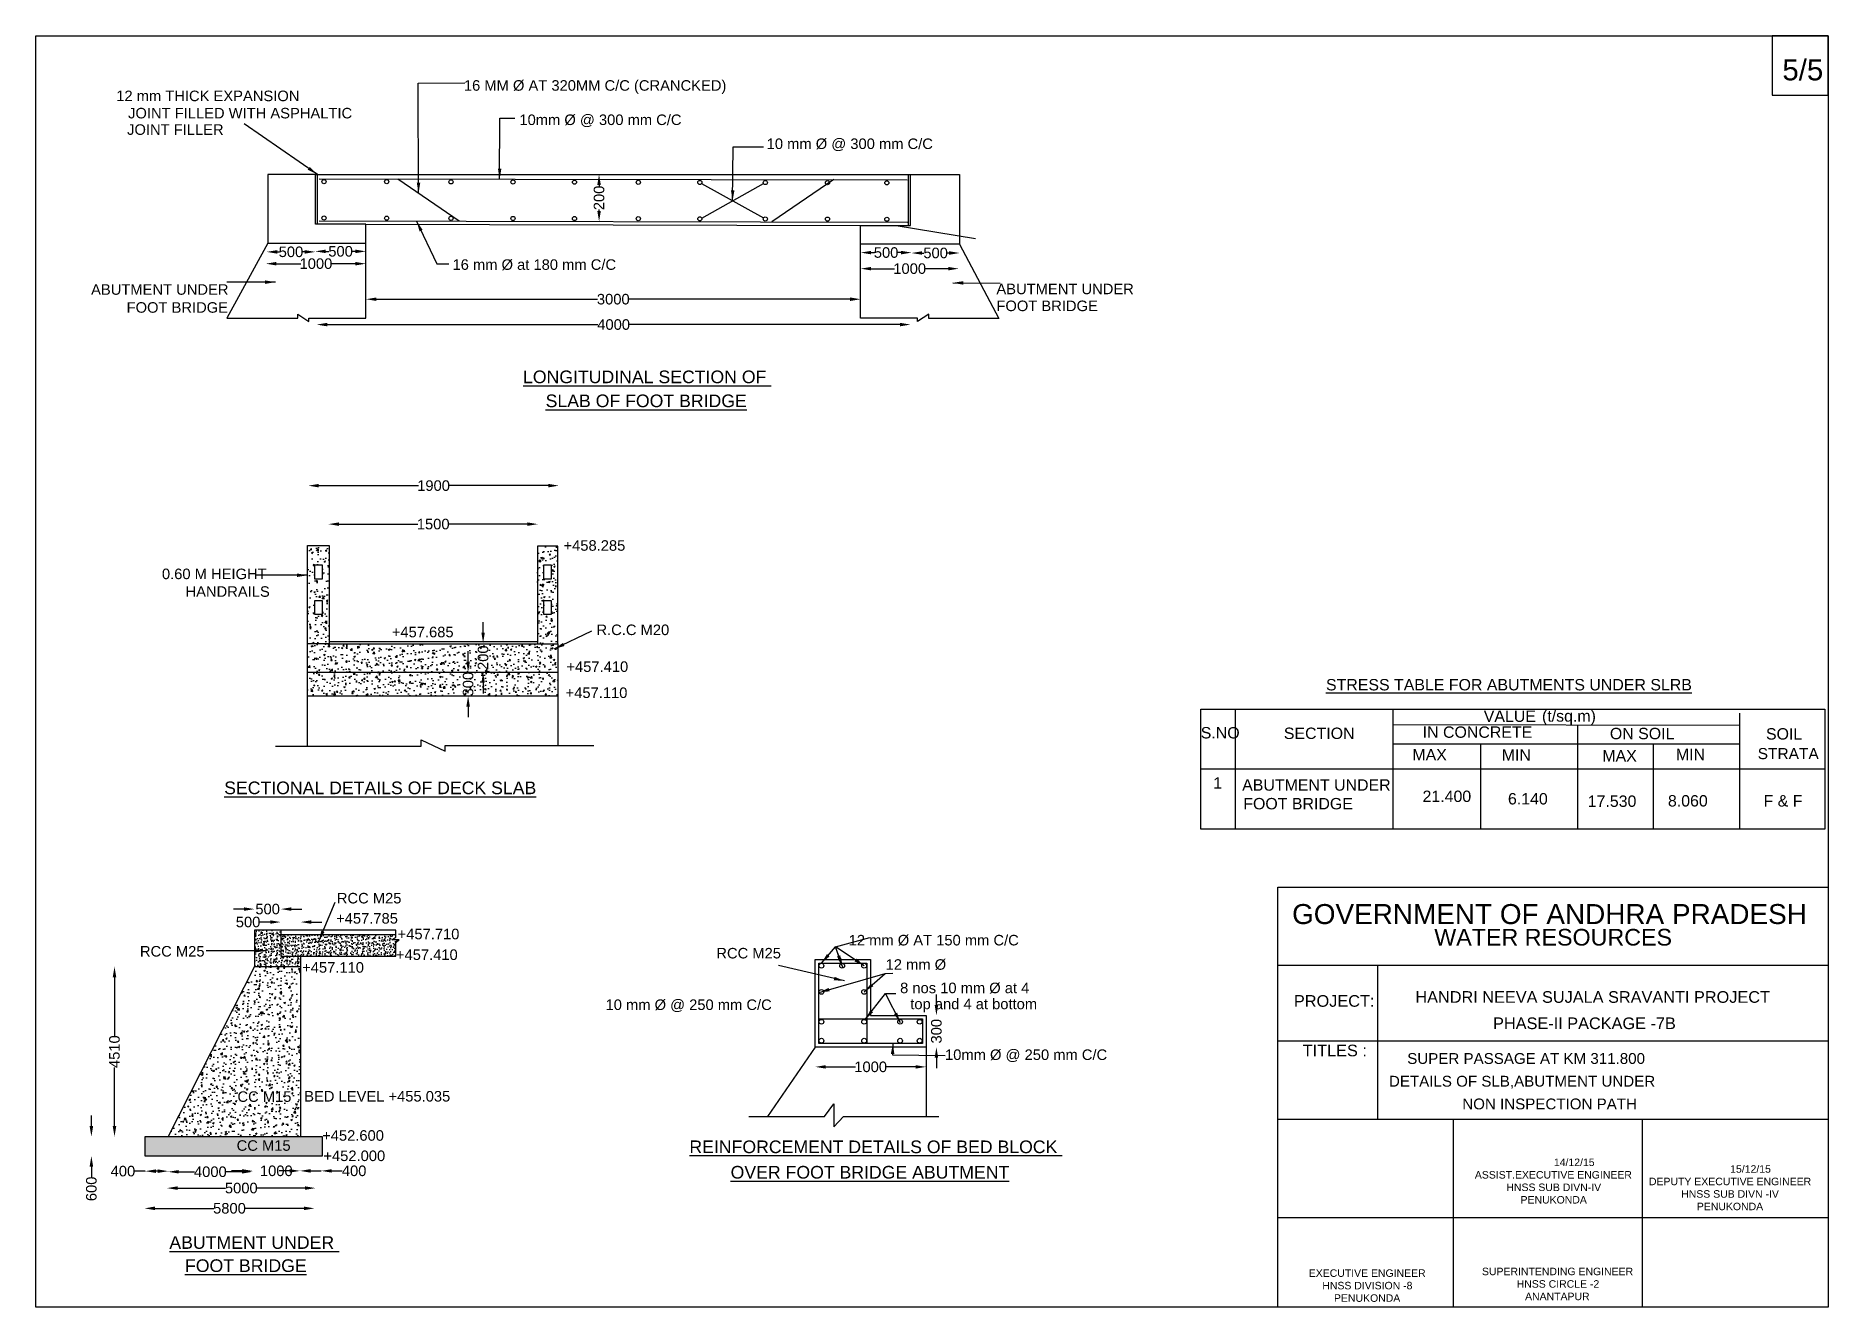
# Model space of a CAD drawing. Header units: millimetres. Extents: x 2060897 to 2231006, y 45547380 to 45668062.
import ezdxf

# ---------------------------------------------------------------- set-up
doc = ezdxf.new("R2010")
doc.units = ezdxf.units.MM
doc.header["$MEASUREMENT"] = 0
for name, color, linetype in [('DIMENSION', 7, 'Continuous'), ('DIMENSIONS', 7, 'Continuous'), ('DRAWING', 2, 'Continuous'), ('TEXT', 7, 'Continuous')]:
    doc.layers.add(name, color=color, linetype=linetype)
doc.styles.get("Standard").update_dxf_attribs({"font": 'arial.ttf', "height": 1000})
doc.dimstyles.get("Standard").update_dxf_attribs({"dimtxt": 1000, "dimasz": 1000, "dimexe": 0.18, "dimexo": 0.0625, "dimgap": 0.09, "dimtad": 0, "dimdec": 0, "dimzin": 0, "dimdsep": 46, "dimtxsty": 'Standard', "dimcen": 0.09, "dimse1": 1, "dimse2": 1, "dimadec": 0, "dimazin": 0, "dimtfac": 1, "dimtdec": 0, "dimtofl": 0, "dimtmove": 0, "dimatfit": 3, "dimfxl": 1, "dimtolj": 1, "dimtzin": 0, "dimarcsym": 0})
pattern_1 = [(50, (0, 0), (717.2601826, -62.752135), [75, -825]), (355, (0, 0), (-138.751334, 752.192134), [60, -660]), (100.4514445, (59.8, -5.2), (578.508847, 689.439991), [63.740192, -701.142112]), (46.1842, (0, 200), (1067.24133, -165.51928), [112.5, -1237.5]), (96.6356355, (88.9, 186.2), (934.661946, 974.1186), [95.610342, -1051.71376]), (351.184164, (0, 200), (934.661945, 974.1186), [90, -990]), (21, (100, 150), (596.907052, -402.618891), [75, -825]), (326, (100, 150), (243.315332, 725.150045), [60, -660]), (71.4514447, (149.74, 116.45), (840.222377, 322.531153), [63.74019, -701.142112]), (37.5, (0, 0), (12.1598553, 332.8938538), [0, -652, 0, -670, 0, -662.5]), (7.5, (0, 0), (263.0695374, 394.411712), [0, -382, 0, -637, 0, -252.5]), (327.5, (-223, 0), (533.8224362, -22.5548717), [0, -250, 0, -780, 0, -1035]), (317.5, (-323, 0), (583.1861693, 100.1049823), [0, -325, 0, -518, 0, -735])]
pattern_2 = [(50, (0, 0), (1434.520365, -125.50427), [150, -1650]), (355, (0, 0), (-277.502667, 1504.384267), [120, -1320]), (100.4514445, (119.5, -10.5), (1157.017693, 1378.87998), [127.480384, -1402.284224]), (46.1842, (0, 400), (2134.48266, -331.03856), [225, -2475]), (96.6356355, (177.9, 372.4), (1869.32389, 1948.2372), [191.22068, -2103.42752]), (351.184164, (0, 400), (1869.32389, 1948.2372), [180, -1980]), (21, (200, 300), (1193.814104, -805.23778), [150, -1650]), (326, (200, 300), (486.630664, 1450.30009), [120, -1320]), (71.4514447, (299.5, 232.9), (1680.444753, 645.062306), [127.48038, -1402.284224]), (37.5, (0, 0), (24.3197106, 665.7877077), [0, -1304, 0, -1340, 0, -1325]), (7.5, (0, 0), (526.139075, 788.823424), [0, -764, 0, -1274, 0, -505]), (327.5, (-446, 0), (1067.6448723, -45.1097435), [0, -500, 0, -1560, 0, -2070]), (317.5, (-646, 0), (1166.372339, 200.209965), [0, -650, 0, -1036, 0, -1470])]

# ---------------------------------------------------------------- blocks, each defined once
blk = doc.blocks.new('*D54')
at = {"layer": 'Defpoints', "color": 0, "transparency": 16777216}
for p in [(2139176, 45645937), (2148491, 45646025), (2148491, 45645959)]:
    blk.add_point(p, dxfattribs=at)
at = {"layer": 'DIMENSION', "color": 0, "lineweight": -2, "transparency": 16777216}
for p, q in [((2140176, 45645959), (2142389, 45645959)), ((2147491, 45645959), (2145278, 45645959))]:
    blk.add_line(p, q, dxfattribs=at)
at = {"layer": 'DIMENSION', "color": 0, "transparency": 16777216}
for points in [[(2140176, 45646126), (2140176, 45645793), (2139176, 45645959)], [(2147491, 45646126), (2147491, 45645793), (2148491, 45645959)]]:
    blk.add_solid(points, dxfattribs=at)
at = {"layer": 'DIMENSION', "color": 0, "transparency": 16777216, "insert": (2143834, 45645959), "char_height": 1000, "attachment_point": 5}
blk.add_mtext('\\A1;1000', dxfattribs=at)
blk = doc.blocks.new('*D55')
at = {"layer": 'Defpoints', "color": 0, "transparency": 16777216}
for p in [(2144012, 45647485), (2148579, 45647446), (2148579, 45647408)]:
    blk.add_point(p, dxfattribs=at)
at = {"layer": 'DIMENSION', "color": 0, "lineweight": -2, "transparency": 16777216}
for p, q in [((2145012, 45647446), (2145192, 45647446)), ((2147579, 45647446), (2147398, 45647446))]:
    blk.add_line(p, q, dxfattribs=at)
at = {"layer": 'DIMENSION', "color": 0, "transparency": 16777216}
for points in [[(2145012, 45647613), (2145012, 45647280), (2144012, 45647446)], [(2147579, 45647613), (2147579, 45647280), (2148579, 45647446)]]:
    blk.add_solid(points, dxfattribs=at)
at = {"layer": 'DIMENSION', "color": 0, "transparency": 16777216, "insert": (2146295, 45647446), "char_height": 1000, "attachment_point": 5}
blk.add_mtext('\\A1;500', dxfattribs=at)
blk = doc.blocks.new('*D56')
at = {"layer": 'Defpoints', "color": 0, "transparency": 16777216}
for p in [(2139176, 45647446), (2144012, 45647485), (2144012, 45647446)]:
    blk.add_point(p, dxfattribs=at)
at = {"layer": 'DIMENSION', "color": 0, "lineweight": -2, "transparency": 16777216}
for p, q in [((2140176, 45647485), (2140491, 45647485)), ((2143012, 45647485), (2142697, 45647485))]:
    blk.add_line(p, q, dxfattribs=at)
at = {"layer": 'DIMENSION', "color": 0, "transparency": 16777216}
for points in [[(2140176, 45647651), (2140176, 45647318), (2139176, 45647485)], [(2143012, 45647651), (2143012, 45647318), (2144012, 45647485)]]:
    blk.add_solid(points, dxfattribs=at)
at = {"layer": 'DIMENSION', "color": 0, "transparency": 16777216, "insert": (2141594, 45647485), "char_height": 1000, "attachment_point": 5}
blk.add_mtext('\\A1;500', dxfattribs=at)
blk = doc.blocks.new('*D57')
at = {"layer": 'Defpoints', "color": 0, "transparency": 16777216}
for p in [(2092225, 45643059), (2092225, 45643059), (2139176, 45643059)]:
    blk.add_point(p, dxfattribs=at)
at = {"layer": 'DIMENSION', "color": 0, "lineweight": -2, "transparency": 16777216}
for p, q in [((2093225, 45643059), (2114210, 45643059)), ((2138176, 45643059), (2117192, 45643059))]:
    blk.add_line(p, q, dxfattribs=at)
at = {"layer": 'DIMENSION', "color": 0, "transparency": 16777216}
for points in [[(2093225, 45643226), (2093225, 45642893), (2092225, 45643059)], [(2138176, 45643226), (2138176, 45642893), (2139176, 45643059)]]:
    blk.add_solid(points, dxfattribs=at)
at = {"layer": 'DIMENSION', "color": 0, "transparency": 16777216, "insert": (2115701, 45643059), "char_height": 1000, "attachment_point": 5}
blk.add_mtext('\\A1;3000', dxfattribs=at)
blk = doc.blocks.new('*D58')
at = {"layer": 'Defpoints', "color": 0, "transparency": 16777216}
for p in [(2087554, 45640651), (2087554, 45640597), (2143915, 45640379)]:
    blk.add_point(p, dxfattribs=at)
at = {"layer": 'DIMENSION', "color": 0, "lineweight": -2, "transparency": 16777216}
for p, q in [((2088554, 45640651), (2114223, 45640651)), ((2142915, 45640651), (2117246, 45640651))]:
    blk.add_line(p, q, dxfattribs=at)
at = {"layer": 'DIMENSION', "color": 0, "transparency": 16777216}
for points in [[(2088554, 45640818), (2088554, 45640485), (2087554, 45640651)], [(2142915, 45640818), (2142915, 45640485), (2143915, 45640651)]]:
    blk.add_solid(points, dxfattribs=at)
at = {"layer": 'DIMENSION', "color": 0, "transparency": 16777216, "insert": (2115735, 45640651), "char_height": 1000, "attachment_point": 5}
blk.add_mtext('\\A1;4000', dxfattribs=at)
blk = doc.blocks.new('*D59')
at = {"layer": 'Defpoints', "color": 0, "transparency": 16777216}
for p in [(2082732, 45646432), (2082732, 45646051), (2092225, 45646074)]:
    blk.add_point(p, dxfattribs=at)
at = {"layer": 'DIMENSION', "color": 0, "lineweight": -2, "transparency": 16777216}
for p, q in [((2083732, 45646432), (2086034, 45646432)), ((2091225, 45646432), (2088923, 45646432))]:
    blk.add_line(p, q, dxfattribs=at)
at = {"layer": 'DIMENSION', "color": 0, "transparency": 16777216}
for points in [[(2083732, 45646599), (2083732, 45646266), (2082732, 45646432)], [(2091225, 45646599), (2091225, 45646266), (2092225, 45646432)]]:
    blk.add_solid(points, dxfattribs=at)
at = {"layer": 'DIMENSION', "color": 0, "transparency": 16777216, "insert": (2087479, 45646432), "char_height": 1000, "attachment_point": 5}
blk.add_mtext('\\A1;1000', dxfattribs=at)
blk = doc.blocks.new('*D60')
at = {"layer": 'Defpoints', "color": 0, "transparency": 16777216}
for p in [(2087416, 45647602), (2087416, 45647459), (2092225, 45647626)]:
    blk.add_point(p, dxfattribs=at)
at = {"layer": 'DIMENSION', "color": 0, "lineweight": -2, "transparency": 16777216}
for p, q in [((2088416, 45647602), (2088718, 45647602)), ((2091225, 45647602), (2090924, 45647602))]:
    blk.add_line(p, q, dxfattribs=at)
at = {"layer": 'DIMENSION', "color": 0, "transparency": 16777216}
for points in [[(2088416, 45647769), (2088416, 45647435), (2087416, 45647602)], [(2091225, 45647769), (2091225, 45647435), (2092225, 45647602)]]:
    blk.add_solid(points, dxfattribs=at)
at = {"layer": 'DIMENSION', "color": 0, "transparency": 16777216, "insert": (2089821, 45647602), "char_height": 1000, "attachment_point": 5}
blk.add_mtext('\\A1;500', dxfattribs=at)
blk = doc.blocks.new('*D61')
at = {"layer": 'Defpoints', "color": 0, "transparency": 16777216}
for p in [(2082804, 45647554), (2082804, 45647554), (2087416, 45647602)]:
    blk.add_point(p, dxfattribs=at)
at = {"layer": 'DIMENSION', "color": 0, "lineweight": -2, "transparency": 16777216}
for p, q in [((2083804, 45647554), (2084007, 45647554)), ((2086416, 45647554), (2086213, 45647554))]:
    blk.add_line(p, q, dxfattribs=at)
at = {"layer": 'DIMENSION', "color": 0, "transparency": 16777216}
for points in [[(2083804, 45647721), (2083804, 45647387), (2082804, 45647554)], [(2086416, 45647721), (2086416, 45647387), (2087416, 45647554)]]:
    blk.add_solid(points, dxfattribs=at)
at = {"layer": 'DIMENSION', "color": 0, "transparency": 16777216, "insert": (2085110, 45647554), "char_height": 1000, "attachment_point": 5}
blk.add_mtext('\\A1;500', dxfattribs=at)
blk = doc.blocks.new('*D62')
at = {"layer": 'Defpoints', "color": 0, "transparency": 16777216}
for p in [(2114363, 45654914), (2114353, 45650437), (2114353, 45650437)]:
    blk.add_point(p, dxfattribs=at)
at = {"layer": 'DIMENSION', "color": 0, "lineweight": -2, "transparency": 16777216}
for p, q in [((2114353, 45653914), (2114353, 45653787)), ((2114353, 45651437), (2114353, 45651564))]:
    blk.add_line(p, q, dxfattribs=at)
at = {"layer": 'DIMENSION', "color": 0, "transparency": 16777216}
for points in [[(2114187, 45653914), (2114520, 45653914), (2114353, 45654914)], [(2114187, 45651437), (2114520, 45651437), (2114353, 45650437)]]:
    blk.add_solid(points, dxfattribs=at)
at = {"layer": 'DIMENSION', "color": 0, "transparency": 16777216, "insert": (2114353, 45652676), "char_height": 1000, "attachment_point": 5, "rotation": 90}
blk.add_mtext('\\A1;200', dxfattribs=at)
blk = doc.blocks.new('*D63')
at = {"layer": 'Defpoints', "color": 0, "transparency": 16777216}
for p in [(2088676, 45621709), (2108543, 45621709), (2108543, 45621592)]:
    blk.add_point(p, dxfattribs=at)
at = {"layer": 'DIMENSION', "color": 0, "lineweight": -2, "transparency": 16777216}
for p, q in [((2089676, 45621709), (2097165, 45621709)), ((2107543, 45621709), (2100054, 45621709))]:
    blk.add_line(p, q, dxfattribs=at)
at = {"layer": 'DIMENSION', "color": 0, "transparency": 16777216}
for points in [[(2089676, 45621876), (2089676, 45621543), (2088676, 45621709)], [(2107543, 45621876), (2107543, 45621543), (2108543, 45621709)]]:
    blk.add_solid(points, dxfattribs=at)
at = {"layer": 'DIMENSION', "color": 0, "transparency": 16777216, "insert": (2098609, 45621709), "char_height": 1000, "attachment_point": 5}
blk.add_mtext('\\A1;1500', dxfattribs=at)
blk = doc.blocks.new('*D64')
at = {"layer": 'Defpoints', "color": 0, "transparency": 16777216}
for p in [(2086755, 45625362), (2086755, 45625362), (2110533, 45625147)]:
    blk.add_point(p, dxfattribs=at)
at = {"layer": 'DIMENSION', "color": 0, "lineweight": -2, "transparency": 16777216}
for p, q in [((2087755, 45625362), (2097200, 45625362)), ((2109533, 45625362), (2100089, 45625362))]:
    blk.add_line(p, q, dxfattribs=at)
at = {"layer": 'DIMENSION', "color": 0, "transparency": 16777216}
for points in [[(2087755, 45625529), (2087755, 45625196), (2086755, 45625362)], [(2109533, 45625529), (2109533, 45625196), (2110533, 45625362)]]:
    blk.add_solid(points, dxfattribs=at)
at = {"layer": 'DIMENSION', "color": 0, "transparency": 16777216, "insert": (2098644, 45625362), "char_height": 1000, "attachment_point": 5}
blk.add_mtext('\\A1;1900', dxfattribs=at)
blk = doc.blocks.new('*D65')
at = {"layer": 'Defpoints', "color": 0, "transparency": 16777216}
for p in [(2084142, 45583937), (2084142, 45580696), (2086032, 45580696)]:
    blk.add_point(p, dxfattribs=at)
at = {"layer": 'DIMENSION', "color": 0, "lineweight": -2, "transparency": 16777216}
for p, q in [((2083142, 45583937), (2082142, 45583937)), ((2087032, 45583937), (2088032, 45583937))]:
    blk.add_line(p, q, dxfattribs=at)
at = {"layer": 'DIMENSION', "color": 0, "transparency": 16777216}
for points in [[(2083142, 45584104), (2083142, 45583771), (2084142, 45583937)], [(2087032, 45584104), (2087032, 45583771), (2086032, 45583937)]]:
    blk.add_solid(points, dxfattribs=at)
at = {"layer": 'DIMENSION', "color": 0, "transparency": 16777216, "insert": (2081039, 45583937), "char_height": 1000, "attachment_point": 5}
blk.add_mtext('\\A1;500', dxfattribs=at)
blk = doc.blocks.new('*D66')
at = {"layer": 'Defpoints', "color": 0, "transparency": 16777216}
for p in [(2081652, 45585168), (2081652, 45583157), (2084142, 45583157)]:
    blk.add_point(p, dxfattribs=at)
at = {"layer": 'DIMENSION', "color": 0, "lineweight": -2, "transparency": 16777216}
for p, q in [((2080652, 45585168), (2079652, 45585168)), ((2085142, 45585168), (2086142, 45585168))]:
    blk.add_line(p, q, dxfattribs=at)
at = {"layer": 'DIMENSION', "color": 0, "transparency": 16777216}
for points in [[(2080652, 45585334), (2080652, 45585001), (2081652, 45585168)], [(2085142, 45585334), (2085142, 45585001), (2084142, 45585168)]]:
    blk.add_solid(points, dxfattribs=at)
at = {"layer": 'DIMENSION', "color": 0, "transparency": 16777216, "insert": (2082897, 45585168), "char_height": 1000, "attachment_point": 5}
blk.add_mtext('\\A1;500', dxfattribs=at)
blk = doc.blocks.new('*D67')
at = {"layer": 'Defpoints', "color": 0, "transparency": 16777216}
for p in [(2081652, 45579703), (2068360, 45563567), (2081652, 45563567)]:
    blk.add_point(p, dxfattribs=at)
at = {"layer": 'DIMENSION', "color": 0, "lineweight": -2, "transparency": 16777216}
for p, q in [((2068360, 45578703), (2068360, 45573146)), ((2068360, 45564567), (2068360, 45570123))]:
    blk.add_line(p, q, dxfattribs=at)
at = {"layer": 'DIMENSION', "color": 0, "transparency": 16777216}
for points in [[(2068193, 45578703), (2068527, 45578703), (2068360, 45579703)], [(2068193, 45564567), (2068527, 45564567), (2068360, 45563567)]]:
    blk.add_solid(points, dxfattribs=at)
at = {"layer": 'DIMENSION', "color": 0, "transparency": 16777216, "insert": (2068360, 45571635), "char_height": 1000, "attachment_point": 5, "rotation": 90}
blk.add_mtext('\\A1;4510', dxfattribs=at)
blk = doc.blocks.new('*D68')
at = {"layer": 'Defpoints', "color": 0, "transparency": 16777216}
for p in [(2071286, 45563567), (2066168, 45561716), (2071286, 45561716)]:
    blk.add_point(p, dxfattribs=at)
at = {"layer": 'DIMENSION', "color": 0, "lineweight": -2, "transparency": 16777216}
for p, q in [((2066168, 45564567), (2066168, 45565567)), ((2066168, 45560716), (2066168, 45559716))]:
    blk.add_line(p, q, dxfattribs=at)
at = {"layer": 'DIMENSION', "color": 0, "transparency": 16777216}
for points in [[(2066001, 45564567), (2066335, 45564567), (2066168, 45563567)], [(2066001, 45560716), (2066335, 45560716), (2066168, 45561716)]]:
    blk.add_solid(points, dxfattribs=at)
at = {"layer": 'DIMENSION', "color": 0, "transparency": 16777216, "insert": (2066168, 45558610), "char_height": 1000, "attachment_point": 5, "rotation": 90}
blk.add_mtext('\\A1;600', dxfattribs=at)
blk = doc.blocks.new('*D69')
at = {"layer": 'Defpoints', "color": 0, "transparency": 16777216}
for p in [(2071286, 45563567), (2073463, 45563567), (2071286, 45560289)]:
    blk.add_point(p, dxfattribs=at)
at = {"layer": 'DIMENSION', "color": 0, "lineweight": -2, "transparency": 16777216}
for p, q in [((2071286, 45560289), (2070286, 45560289)), ((2072463, 45560289), (2072286, 45560289))]:
    blk.add_line(p, q, dxfattribs=at)
at = {"layer": 'DIMENSION', "color": 0, "transparency": 16777216}
for points in [[(2072286, 45560455), (2072286, 45560122), (2071286, 45560289)], [(2072463, 45560455), (2072463, 45560122), (2073463, 45560289)]]:
    blk.add_solid(points, dxfattribs=at)
at = {"layer": 'DIMENSION', "color": 0, "transparency": 16777216, "insert": (2069162, 45560289), "char_height": 1000, "attachment_point": 5}
blk.add_mtext('\\A1;400', dxfattribs=at)
blk = doc.blocks.new('*D70')
at = {"layer": 'Defpoints', "color": 0, "transparency": 16777216}
for p in [(2073463, 45560289), (2081455, 45560289), (2081455, 45560230)]:
    blk.add_point(p, dxfattribs=at)
at = {"layer": 'DIMENSION', "color": 0, "lineweight": -2, "transparency": 16777216}
for p, q in [((2074463, 45560230), (2075947, 45560230)), ((2080455, 45560230), (2078970, 45560230))]:
    blk.add_line(p, q, dxfattribs=at)
at = {"layer": 'DIMENSION', "color": 0, "transparency": 16777216}
for points in [[(2074463, 45560397), (2074463, 45560064), (2073463, 45560230)], [(2080455, 45560397), (2080455, 45560064), (2081455, 45560230)]]:
    blk.add_solid(points, dxfattribs=at)
at = {"layer": 'DIMENSION', "color": 0, "transparency": 16777216, "insert": (2077459, 45560230), "char_height": 1000, "attachment_point": 5}
blk.add_mtext('\\A1;4000', dxfattribs=at)
blk = doc.blocks.new('*D71')
at = {"layer": 'Defpoints', "color": 0, "transparency": 16777216}
for p in [(2081455, 45560230), (2085982, 45560316), (2085982, 45560171)]:
    blk.add_point(p, dxfattribs=at)
at = {"layer": 'DIMENSION', "color": 0, "lineweight": -2, "transparency": 16777216}
for p, q in [((2080455, 45560316), (2079455, 45560316)), ((2086982, 45560316), (2087982, 45560316))]:
    blk.add_line(p, q, dxfattribs=at)
at = {"layer": 'DIMENSION', "color": 0, "transparency": 16777216}
for points in [[(2080455, 45560483), (2080455, 45560149), (2081455, 45560316)], [(2086982, 45560483), (2086982, 45560149), (2085982, 45560316)]]:
    blk.add_solid(points, dxfattribs=at)
at = {"layer": 'DIMENSION', "color": 0, "transparency": 16777216, "insert": (2083719, 45560316), "char_height": 1000, "attachment_point": 5}
blk.add_mtext('\\A1;1000', dxfattribs=at)
blk = doc.blocks.new('*D72')
at = {"layer": 'Defpoints', "color": 0, "transparency": 16777216}
for p in [(2085982, 45560316), (2087982, 45560316), (2087982, 45560316)]:
    blk.add_point(p, dxfattribs=at)
at = {"layer": 'DIMENSION', "color": 0, "lineweight": -2, "transparency": 16777216}
for p, q in [((2084982, 45560316), (2083982, 45560316)), ((2088982, 45560316), (2089982, 45560316))]:
    blk.add_line(p, q, dxfattribs=at)
at = {"layer": 'DIMENSION', "color": 0, "transparency": 16777216}
for points in [[(2084982, 45560483), (2084982, 45560149), (2085982, 45560316)], [(2088982, 45560483), (2088982, 45560149), (2087982, 45560316)]]:
    blk.add_solid(points, dxfattribs=at)
at = {"layer": 'DIMENSION', "color": 0, "transparency": 16777216, "insert": (2091105, 45560316), "char_height": 1000, "attachment_point": 5}
blk.add_mtext('\\A1;400', dxfattribs=at)
blk = doc.blocks.new('*D73')
at = {"layer": 'Defpoints', "color": 0, "transparency": 16777216}
for p in [(2087439, 45558769), (2073353, 45558623), (2087439, 45558682)]:
    blk.add_point(p, dxfattribs=at)
at = {"layer": 'DIMENSION', "color": 0, "lineweight": -2, "transparency": 16777216}
for p, q in [((2074353, 45558682), (2078904, 45558682)), ((2086439, 45558682), (2081887, 45558682))]:
    blk.add_line(p, q, dxfattribs=at)
at = {"layer": 'DIMENSION', "color": 0, "transparency": 16777216}
for points in [[(2074353, 45558848), (2074353, 45558515), (2073353, 45558682)], [(2086439, 45558848), (2086439, 45558515), (2087439, 45558682)]]:
    blk.add_solid(points, dxfattribs=at)
at = {"layer": 'DIMENSION', "color": 0, "transparency": 16777216, "insert": (2080396, 45558682), "char_height": 1000, "attachment_point": 5}
blk.add_mtext('\\A1;5000', dxfattribs=at)
blk = doc.blocks.new('*D74')
at = {"layer": 'Defpoints', "color": 0, "transparency": 16777216}
for p in [(2071195, 45556759), (2071195, 45556672), (2087351, 45556788)]:
    blk.add_point(p, dxfattribs=at)
at = {"layer": 'DIMENSION', "color": 0, "lineweight": -2, "transparency": 16777216}
for p, q in [((2072195, 45556759), (2077781, 45556759)), ((2086351, 45556759), (2080765, 45556759))]:
    blk.add_line(p, q, dxfattribs=at)
at = {"layer": 'DIMENSION', "color": 0, "transparency": 16777216}
for points in [[(2072195, 45556926), (2072195, 45556592), (2071195, 45556759)], [(2086351, 45556926), (2086351, 45556592), (2087351, 45556759)]]:
    blk.add_solid(points, dxfattribs=at)
at = {"layer": 'DIMENSION', "color": 0, "transparency": 16777216, "insert": (2079273, 45556759), "char_height": 1000, "attachment_point": 5}
blk.add_mtext('\\A1;5800', dxfattribs=at)
blk = doc.blocks.new('*D75')
at = {"layer": 'Defpoints', "color": 0, "transparency": 16777216}
for p in [(2134868, 45572072), (2145391, 45572072), (2145391, 45570188)]:
    blk.add_point(p, dxfattribs=at)
at = {"layer": 'DIMENSION', "color": 0, "lineweight": -2, "transparency": 16777216}
for p, q in [((2135868, 45570188), (2138685, 45570188)), ((2144391, 45570188), (2141574, 45570188))]:
    blk.add_line(p, q, dxfattribs=at)
at = {"layer": 'DIMENSION', "color": 0, "transparency": 16777216}
for points in [[(2135868, 45570355), (2135868, 45570021), (2134868, 45570188)], [(2144391, 45570355), (2144391, 45570021), (2145391, 45570188)]]:
    blk.add_solid(points, dxfattribs=at)
at = {"layer": 'DIMENSION', "color": 0, "transparency": 16777216, "insert": (2140130, 45570188), "char_height": 1000, "attachment_point": 5}
blk.add_mtext('\\A1;1000', dxfattribs=at)
blk = doc.blocks.new('*D76')
at = {"layer": 'Defpoints', "color": 0, "transparency": 16777216}
for p in [(2145391, 45575072), (2145391, 45572072), (2146370, 45572072)]:
    blk.add_point(p, dxfattribs=at)
at = {"layer": 'DIMENSION', "color": 0, "lineweight": -2, "transparency": 16777216}
for p, q in [((2146370, 45576072), (2146370, 45577072)), ((2146370, 45571072), (2146370, 45570072))]:
    blk.add_line(p, q, dxfattribs=at)
at = {"layer": 'DIMENSION', "color": 0, "transparency": 16777216}
for points in [[(2146204, 45576072), (2146537, 45576072), (2146370, 45575072)], [(2146204, 45571072), (2146537, 45571072), (2146370, 45572072)]]:
    blk.add_solid(points, dxfattribs=at)
at = {"layer": 'DIMENSION', "color": 0, "transparency": 16777216, "insert": (2146370, 45573572), "char_height": 1000, "attachment_point": 5, "rotation": 90}
blk.add_mtext('\\A1;300', dxfattribs=at)
blk = doc.blocks.new('*D77')
at = {"layer": 'Defpoints', "color": 0, "transparency": 16777216}
for p in [(2103118, 45610415), (2103346, 45610415), (2103103, 45607647)]:
    blk.add_point(p, dxfattribs=at)
at = {"layer": 'DIMENSION', "color": 0, "lineweight": -2, "transparency": 16777216}
for p, q in [((2103346, 45611415), (2103346, 45612415)), ((2103346, 45606647), (2103346, 45605647))]:
    blk.add_line(p, q, dxfattribs=at)
at = {"layer": 'DIMENSION', "color": 0, "transparency": 16777216}
for points in [[(2103180, 45611415), (2103513, 45611415), (2103346, 45610415)], [(2103180, 45606647), (2103513, 45606647), (2103346, 45607647)]]:
    blk.add_solid(points, dxfattribs=at)
at = {"layer": 'DIMENSION', "color": 0, "transparency": 16777216, "insert": (2103346, 45609031), "char_height": 1000, "attachment_point": 5, "rotation": 90}
blk.add_mtext('\\A1;200', dxfattribs=at)
blk = doc.blocks.new('*D78')
at = {"layer": 'Defpoints', "color": 0, "transparency": 16777216}
for p in [(2102386, 45607647), (2101923, 45605390), (2102386, 45605390)]:
    blk.add_point(p, dxfattribs=at)
at = {"layer": 'DIMENSION', "color": 0, "lineweight": -2, "transparency": 16777216}
for p, q in [((2101923, 45608647), (2101923, 45609647)), ((2101923, 45604390), (2101923, 45603390))]:
    blk.add_line(p, q, dxfattribs=at)
at = {"layer": 'DIMENSION', "color": 0, "transparency": 16777216}
for points in [[(2101757, 45608647), (2102090, 45608647), (2101923, 45607647)], [(2101757, 45604390), (2102090, 45604390), (2101923, 45605390)]]:
    blk.add_solid(points, dxfattribs=at)
at = {"layer": 'DIMENSION', "color": 0, "transparency": 16777216, "insert": (2101923, 45606519), "char_height": 1000, "attachment_point": 5, "rotation": 90}
blk.add_mtext('\\A1;300', dxfattribs=at)

msp = doc.modelspace()

# ---------------------------------------------------------------- hatches: boundary and pattern name
at = {"layer": 'DIMENSION'}
h = msp.add_hatch(dxfattribs=at)
h.set_pattern_fill('AR-CONC', color=0, scale=200)
h.set_pattern_definition(pattern_2)
h.paths.add_polyline_path([(2110435.5, 45610360.2), (2088736.8, 45610360.2), (2086690.8, 45610360.2), (2086690.8, 45607647.1), (2110435.5, 45607647.1)])
h.paths.add_polyline_path([(2110435.5, 45607647.1), (2086690.8, 45607647.1), (2086690.8, 45605390.1), (2110435.5, 45605390.1)])
h.paths.add_polyline_path([(2088736.8, 45619666.1), (2086690.8, 45619666.1), (2086690.8, 45610360.2), (2088736.8, 45610360.2)])
h.paths.add_polyline_path([(2088065.3, 45614473.1), (2088065.3, 45613128.1), (2087375.3, 45613128.1), (2087375.3, 45614473.1)], flags=16)
h.paths.add_polyline_path([(2087375.3, 45616491.5), (2087375.3, 45617836.5), (2088065.3, 45617836.5), (2088065.3, 45616491.5)], flags=16)
h.paths.add_polyline_path([(2110435.5, 45619625.4), (2108502.6, 45619625.4), (2108502.6, 45610360.2), (2110435.5, 45610360.2)])
h.paths.add_polyline_path([(2109810.1, 45614473.1), (2109810.1, 45613128.1), (2109120.1, 45613128.1), (2109120.1, 45614473.1)], flags=16)
h.paths.add_polyline_path([(2109810.1, 45616491.5), (2109120.1, 45616491.5), (2109120.1, 45617836.5), (2109810.1, 45617836.5)], flags=16)
h.paths.add_polyline_path([(2104383.9, 45607628.8), (2104383.9, 45610459.6), (2102323.2, 45610459.6), (2102323.2, 45607628.8)], flags=9)
h.paths.add_polyline_path([(2102960.4, 45605107.3), (2102960.4, 45607938.1), (2100899.7, 45607938.1), (2100899.7, 45605107.3)], flags=9)
h = msp.add_hatch(dxfattribs=at)
h.set_pattern_fill('AR-CONC', color=0, scale=100)
h.set_pattern_definition(pattern_1)
h.paths.add_polyline_path([(2084141.9, 45583156.9), (2081652.4, 45583156.9), (2081652.4, 45579702.6), (2086031.6, 45579702.6), (2086031.6, 45580695.7), (2084141.9, 45580695.7)])
h = msp.add_hatch(dxfattribs=at)
h.set_pattern_fill('AR-CONC', color=0, scale=100)
h.set_pattern_definition(pattern_1)
h.paths.add_polyline_path([(2095056.6, 45581962), (2095383.3, 45582243.6), (2094694.7, 45582243.6), (2095049.1, 45582497.1), (2095049.1, 45582751.1), (2084141.9, 45582751.1), (2084141.9, 45580695.7), (2086031.6, 45580695.7), (2095056.6, 45580695.7)])
h = msp.add_hatch(dxfattribs=at)
h.set_pattern_fill('AR-CONC', color=0, scale=200)
h.set_pattern_definition(pattern_2)
h.paths.add_polyline_path([(2086031.6, 45579702.6), (2081652.4, 45579702.6), (2073462.6, 45563566.9), (2086031.6, 45563566.9)])
h.paths.add_polyline_path([(2079771.5, 45566590.6), (2085412, 45566590.6), (2085412, 45568141.8), (2079771.5, 45568141.8)], flags=24)
h = msp.add_hatch(dxfattribs=at)
h.set_pattern_fill('AR-CONC', color=0, scale=100)
h.set_pattern_definition(pattern_1)
h.paths.add_polyline_path([(2088061.3, 45563566.9), (2071285.6, 45563566.9), (2071285.6, 45561715.9), (2088061.3, 45561715.9)])
h.paths.add_polyline_path([(2079696.4, 45561946.3), (2085336.9, 45561946.3), (2085336.9, 45563497.5), (2079696.4, 45563497.5)], flags=24)

# ---------------------------------------------------------------- linework, layer by layer
at = {"layer": 'DIMENSION', "color": 0}
for points in [[(2231006, 45668061.5), (2225702.6, 45668061.5), (2225702.6, 45662419.9), (2231006, 45662419.9)], [(2230695.9, 45592757.4), (2171466.4, 45592757.4), (2171466.4, 45604158.6), (2230695.9, 45604158.6)]]:
    msp.add_lwpolyline(points, close=True, dxfattribs=at)
for points in [[(2174735.6, 45604158.6), (2174735.6, 45592757.4)], [(2189693, 45604158.6), (2189693, 45592757.4)], [(2222585.5, 45603756.3), (2222585.5, 45592757.4)], [(2189693, 45602683), (2222566.3, 45602634.1)], [(2207218, 45602656.9), (2207218, 45592757.4)], [(2222525.7, 45600822.9), (2189693, 45600822.9)], [(2198006.1, 45600822.9), (2198006.1, 45592757.4)], [(2214388, 45600822.9), (2214388, 45592757.4)], [(2230695.9, 45598458), (2171466.4, 45598458)], [(2195409.3, 45565228.1), (2195409.3, 45547380.3)], [(2213340.3, 45565228.1), (2213340.3, 45547380.3)]]:
    msp.add_lwpolyline(points, dxfattribs=at)
at = {"layer": 'DIMENSIONS', "color": 0}
msp.add_lwpolyline([(2178784.8, 45587260.2), (2231006, 45587260.2), (2231006, 45547380.3), (2178784.8, 45547380.3)], close=True, dxfattribs=at)
for points in [[(2178784.8, 45579858.8), (2231006, 45579858.8)], [(2188224.4, 45579858.8), (2188224.4, 45565228.1)], [(2178784.8, 45572660.4), (2231006, 45572660.4)], [(2178784.8, 45565228.1), (2231006, 45565228.1)], [(2178784.8, 45555901.2), (2231006, 45555901.2)]]:
    msp.add_lwpolyline(points, dxfattribs=at)
at = {"layer": 'DRAWING', "color": 0}
for points in [[(2060896.7, 45668061.5), (2231006, 45668061.5), (2231006, 45547380.3), (2060896.7, 45547380.3)], [(2087375.3, 45617836.5), (2088065.3, 45617836.5), (2088065.3, 45616491.5), (2087375.3, 45616491.5)], [(2109120.1, 45617836.5), (2109810.1, 45617836.5), (2109810.1, 45616491.5), (2109120.1, 45616491.5)], [(2087375.3, 45614473.1), (2088065.3, 45614473.1), (2088065.3, 45613128.1), (2087375.3, 45613128.1)], [(2109120.1, 45614473.1), (2109810.1, 45614473.1), (2109810.1, 45613128.1), (2109120.1, 45613128.1)], [(2135204.8, 45580031.6), (2139765, 45580031.6), (2139765, 45572408.2), (2135204.8, 45572408.2)], [(2145054.2, 45572408.2), (2135204.8, 45572408.2), (2135204.8, 45574735.4), (2145054.2, 45574735.4)], [(2071285.6, 45563566.9), (2088061.3, 45563566.9), (2088061.3, 45561715.9), (2071285.6, 45561715.9)]]:
    msp.add_lwpolyline(points, close=True, dxfattribs=at)
for points in [[(2079031.6, 45641264.8), (2085746.9, 45641264.8), (2085746.9, 45641626.6), (2086806.6, 45640954.7), (2086806.6, 45641264.8), (2092225.4, 45641264.8), (2092225.4, 45650173), (2087447.3, 45650173), (2087447.3, 45654914.4)], [(2087447.3, 45654914.4), (2082921.3, 45654914.4), (2082921.3, 45648383.8), (2092225.4, 45648383.8)], [(2087447.3, 45654914.4), (2087616.4, 45654914.4)], [(2087616.4, 45650173), (2087616.4, 45654914.4), (2148576.7, 45654914.4), (2148576.7, 45648300), (2152303.5, 45641236.1), (2145655.2, 45641236.1), (2145655.2, 45641634.2), (2144579.8, 45640938.9), (2144579.8, 45641266.1), (2139176.2, 45641266.1), (2139176.2, 45650052), (2142539.5, 45650052), (2150065.8, 45648839.1)], [(2087776.9, 45654474.2), (2143581.8, 45654401.7)], [(2101087, 45650466.2), (2095244.4, 45654464.5)], [(2124086.7, 45654047.3), (2129955.3, 45650772.7)], [(2124100.4, 45650761.7), (2129955.4, 45654037.2)], [(2136635.8, 45654410.7), (2130757.7, 45650401.1)], [(2142539.5, 45650052), (2143902.5, 45650052), (2143902.5, 45654914.4)], [(2143698.3, 45654914.4), (2143698.3, 45650052)], [(2087772.1, 45650495.3), (2143611.5, 45650373)], [(2092225.4, 45650173), (2139176.2, 45650052)], [(2082921.3, 45648383.8), (2079031.6, 45641264.8)], [(2148576.7, 45648300), (2139176.2, 45648300)], [(2086690.8, 45600646.1), (2086690.8, 45619666.1), (2088736.8, 45619666.1), (2088736.8, 45610360.2), (2086690.8, 45610360.2)], [(2088736.8, 45610360.2), (2110435.5, 45610360.2), (2110435.5, 45619625.4), (2108502.6, 45619625.4), (2108502.6, 45610360.2)], [(2088736.8, 45610565.3), (2108502.6, 45610565.3)], [(2110435.5, 45610360.2), (2110435.5, 45600709)], [(2086690.8, 45607647.1), (2110435.5, 45607647.1)], [(2110435.5, 45605390.1), (2086690.8, 45605390.1)], [(2083649.2, 45600646.1), (2097474.5, 45600646.1), (2097474.5, 45601220), (2099737.8, 45600163.4), (2099737.8, 45600709), (2113860.1, 45600709)], [(2086031.6, 45563566.9), (2086031.6, 45580695.7), (2095056.6, 45580695.7), (2095056.6, 45581962), (2095383.3, 45582243.6), (2094694.7, 45582243.6), (2095049.1, 45582497.1), (2095049.1, 45583156.9), (2081652.4, 45583156.9), (2081652.4, 45579702.6), (2073462.6, 45563566.9)], [(2084141.9, 45583156.9), (2084141.9, 45580695.7), (2086031.6, 45580695.7)], [(2084141.9, 45582751.1), (2095049.1, 45582751.1)], [(2081652.4, 45579702.6), (2086031.6, 45579702.6)], [(2140101.4, 45572071.8), (2134868.4, 45572071.8), (2134868.4, 45580368), (2140101.4, 45580368), (2140101.4, 45575071.8)], [(2140101.4, 45575071.8), (2145390.6, 45575071.8), (2145390.6, 45572071.8), (2134868.4, 45572071.8), (2134868.4, 45575071.8)], [(2134868.4, 45572071.8), (2130345.7, 45565492.6)], [(2145390.6, 45572071.8), (2145390.6, 45565484.6)], [(2128570.3, 45565492.6), (2135748.4, 45565492.6), (2136625.3, 45566683.8), (2136649.2, 45564483.9), (2137555.4, 45565484.6), (2146607.9, 45565484.6)]]:
    msp.add_lwpolyline(points, dxfattribs=at)
for centre, radius in [((2088244.2, 45654225.3), 197.2), ((2094193.9, 45654212.2), 197.2), ((2100302.9, 45654198.8), 197.2), ((2106189.8, 45654185.9), 197.2), ((2112022.1, 45654173.2), 197.2), ((2118072.3, 45654159.9), 197.2), ((2123916.6, 45654147.1), 197.2), ((2130127.5, 45654133.5), 197.2), ((2136032.7, 45654120.5), 197.2), ((2141667.4, 45654108.2), 197.2), ((2088244.2, 45650768.5), 197.2), ((2094193.9, 45650755.4), 197.2), ((2100302.9, 45650742), 197.2), ((2106189.8, 45650729.1), 197.2), ((2112022.1, 45650716.4), 197.2), ((2118072.3, 45650703.1), 197.2), ((2123916.6, 45650690.3), 197.2), ((2130127.5, 45650676.7), 197.2), ((2136032.7, 45650663.7), 197.2), ((2141667.4, 45650651.4), 197.2), ((2135454.9, 45579789.8), 228.7), ((2137428.1, 45579789.8), 228.7), ((2139518.3, 45579789.8), 228.7), ((2135454.9, 45577305.8), 228.7), ((2139518.3, 45577305.8), 228.7), ((2135454.9, 45574473.6), 228.7), ((2139518.3, 45574473.6), 228.7), ((2142923.9, 45574473.6), 228.7), ((2144782.7, 45574473.6), 228.7), ((2135454.9, 45572671.3), 228.7), ((2139518.3, 45572671.3), 228.7), ((2142923.9, 45572671.3), 228.7), ((2144782.7, 45572671.3), 228.7)]:
    msp.add_circle(centre, radius, dxfattribs=at)

# ---------------------------------------------------------------- texts
at = {"layer": 'DIMENSION', "color": 0}
msp.add_text('5/5', height=2000, dxfattribs=at).set_placement((2226659.4, 45663835.4))
at = {"layer": 'DIMENSIONS', "color": 0}
for s, height, p in [('GOVERNMENT OF ANDHRA PRADESH', 1896.212, (2180126.9, 45583747.7)), ('WATER RESOURCES', 1580.176, (2193624.4, 45581707.2)), ('PROJECT:', 1106.12, (2180302.5, 45575894.3)), ('HANDRI NEEVA SUJALA SRAVANTI PROJECT ', 1106.124, (2191828.6, 45576270.5)), ('PHASE-II PACKAGE -7B', 1106.124, (2199204.3, 45573773.3)), ('TITLES :', 1106.12, (2181131.9, 45571192.5)), ('SUPER PASSAGE AT KM 311.800', 1027.115, (2191056.6, 45570471.5)), ('DETAILS OF SLB,ABUTMENT UNDER', 1027.115, (2189319.9, 45568312.9)), ('NON INSPECTION PATH', 1027.115, (2196279.4, 45566157.8))]:
    msp.add_text(s, height=height, dxfattribs=at).set_placement(p)
at = {"layer": 'DIMENSIONS', "color": 0, "char_height": 711.079, "attachment_point": 1}
for s, insert, width in [('\\pi3775.5;^I^I14/12/15 \\P\\pi1033.5;ASSIST.EXECUTIVE ENGINEER \\P\\pi4024.3;HNSS SUB DIVN-IV \\P\\pi5370.6;PENUKONDA', (2196441.1, 45561485.5), 16958.505), ('\\pi2353.3;^I^I^I15/12/15 \\P\\pi823.75;DEPUTY EXECUTIVE ENGINEER\\P\\pi3886.3;HNSS SUB DIVN -IV \\P\\pi5370.6;PENUKONDA', (2213173.5, 45560852.7), 16958.505), ('\\pi343.06;EXECUTIVE ENGINEER   \\P\\pi1628.7;HNSS DIVISION -8\\P\\pi2736.3;PENUKONDA', (2181367.5, 45550969.7), 11689.909), ('\\pi14.786;SUPERINTENDING ENGINEER   \\P\\pi3308.3;HNSS CIRCLE -2 \\P\\pi4104.5;ANANTAPUR', (2198135.3, 45551125.6), 14322.946)]:
    msp.add_mtext(s, dxfattribs=dict(at, insert=insert, width=width))
at = {"layer": 'TEXT', "color": 0}
for s, height, p in [('12 mm THICK EXPANSION  ', 1000, (2068526.7, 45661860.8)), ('16 MM Ø AT 320MM C/C (CRANCKED)', 1000, (2101522.3, 45662852.1)), ('JOINT FILLED WITH ASPHALTIC ', 1000, (2069652.2, 45660223.6)), ('JOINT FILLER', 1000, (2069559.7, 45658663.4)), ('10mm Ø @ 300 mm C/C', 1000, (2106791.6, 45659595.3)), ('10 mm Ø @ 300 mm C/C', 1000, (2130262.1, 45657318.1)), ('16 mm Ø at 180 mm C/C', 1000, (2100442.3, 45645847.3)), ('ABUTMENT UNDER ', 1000, (2066140.1, 45643483.3)), ('ABUTMENT UNDER ', 1000, (2152065.7, 45643535.8)), ('FOOT BRIDGE', 1000, (2069511.3, 45641777.1)), ('FOOT BRIDGE', 1000, (2152065.7, 45641929.4)), ('%%ULONGITUDINAL SECTION OF ', 1200, (2107133.8, 45635089.7)), ('%%USLAB OF FOOT BRIDGE', 1200, (2109279.9, 45632813.9)), ('+458.285', 1000, (2110978.4, 45619182.4)), ('0.60 M HEIGHT ', 1000, (2072863.9, 45616486.6)), ('HANDRAILS', 1000, (2075102.5, 45614811.8)), ('+457.685', 1000, (2094680.7, 45610969.5)), ('R.C.C M20', 1000, (2114104.6, 45611177)), ('+457.410', 1000, (2111253.1, 45607681.5)), ('%%USTRESS TABLE FOR ABUTMENTS UNDER SLRB', 1080.857, (2183344, 45605926.7)), ('+457.110', 1000, (2111177.6, 45605206.1)), ('VALUE', 1080.86, (2198318.5, 45602936.4)), ('(t/sq.m)', 1080.86, (2203846.6, 45602959.1)), ('S.NO', 1080.86, (2171458.3, 45601364.8)), ('SECTION', 1080.86, (2179345.4, 45601314.8)), ('IN CONCRETE', 1080.857, (2192523.1, 45601427.2)), ('ON SOIL', 1080.86, (2210289.2, 45601292.1)), ('SOIL ', 1080.86, (2225104.5, 45601259.5)), ('MAX', 1080.86, (2191544.1, 45599276.1)), ('MIN', 1080.86, (2200028.6, 45599243.5)), ('MAX', 1080.86, (2209571.3, 45599173.6)), ('MIN', 1080.86, (2216554.7, 45599304)), ('STRATA', 1051.51, (2224321.3, 45599401.8)), ('%%USECTIONAL DETAILS OF DECK SLAB', 1200, (2078769.8, 45596075.4)), ('1', 1080.9, (2172640.3, 45596593.5)), ('ABUTMENT UNDER', 1080.857, (2175389.1, 45596407.4)), ('   21.400', 1080.86, (2191250.4, 45595332.4)), (' 6.140', 1080.86, (2200196.5, 45595099)), (' FOOT BRIDGE', 1080.857, (2175076, 45594635)), (' 17.530', 1080.86, (2207767.3, 45594870.9)), (' 8.060', 1080.86, (2215379.9, 45594904)), ('F & F', 1080.86, (2224876.1, 45594904)), ('RCC M25', 1000, (2089463.3, 45585703.5)), ('+457.785', 1000, (2089396.1, 45583790.7)), ('+457.710', 1000, (2095232.7, 45582301.4)), ('12 mm Ø AT 150 mm C/C', 1000, (2138045.4, 45581717.7)), ('RCC M25', 1000, (2070775.9, 45580660.5)), ('+457.410', 1000, (2095074.4, 45580338.1)), ('RCC M25', 1000, (2125484.6, 45580481.1)), ('+457.110', 1000, (2086171.1, 45579130)), ('12 mm Ø', 1000, (2141549.6, 45579407.9)), ('8 nos 10 mm Ø at 4 ', 1000, (2142923.1, 45577184.6)), ('10 mm Ø @ 250 mm C/C', 1000, (2114966.7, 45575589.2)), ('top and 4 at bottom', 1000, (2143889.9, 45575666)), ('10mm Ø @ 250 mm C/C', 1000, (2147189.2, 45570844.4)), ('CC M15', 1000, (2080030, 45566866.2)), ('BED LEVEL +455.035', 1000, (2086368.1, 45566898.8)), ('+452.600', 1000, (2088069, 45563178.6)), ('CC M15', 1000, (2079954.9, 45562221.9)), ('+452.000', 1000, (2088188.5, 45561248.7)), ('%%UREINFORCEMENT DETAILS OF BED BLOCK ', 1200, (2122925, 45562001.8)), ('%%UOVER FOOT BRIDGE ABUTMENT', 1200, (2126837.4, 45559587.1)), ('%%UABUTMENT UNDER ', 1200, (2073566.8, 45552914.4)), ('%%UFOOT BRIDGE', 1200, (2075052.4, 45550720.5))]:
    msp.add_text(s, height=height, dxfattribs=at).set_placement(p)

# ---------------------------------------------------------------- dimensions: what is measured, and where the dimension line sits
at = {"layer": 'DIMENSION', "color": 0}
for base, p1, p2, text, picture, middle in [((2114353.4, 45650437.1), (2114363.3, 45654914.4), (2114353.4, 45650437.1), '200', '*D62', (2114353.4, 45652675.8)), ((2103346.4, 45610415.3), (2103102.7, 45607647.1), (2103117.7, 45610415.3), '200', '*D77', (2103346.4, 45609031.2)), ((2101923.2, 45605390.1), (2102386, 45607647.1), (2102386, 45605390.1), '300', '*D78', (2101923.2, 45606518.6)), ((2068360.2, 45563566.9), (2081652.4, 45579702.6), (2081652.4, 45563566.9), '4510', '*D67', (2068360.2, 45571634.7)), ((2146370.2, 45572071.8), (2145390.6, 45575071.8), (2145390.6, 45572071.8), '300', '*D76', (2146370.2, 45573571.8)), ((2066167.9, 45561715.9), (2071285.6, 45563566.9), (2071285.6, 45561715.9), '600', '*D68', (2066167.9, 45558610))]:
    dim = msp.add_linear_dim(base=base, p1=p1, p2=p2, angle=90, text=text, dimstyle='Standard', dxfattribs=at)
    dim.commit()
    dim.dimension.update_dxf_attribs({"geometry": picture, "text_midpoint": middle})
for base, p1, p2, text, picture, middle in [((2082803.8, 45647554.1), (2087415.8, 45647601.9), (2082803.8, 45647554.1), '500', '*D61', (2085109.8, 45647554.1)), ((2087415.8, 45647601.9), (2092225.4, 45647625.7), (2087415.8, 45647458.7), '500', '*D60', (2089820.6, 45647601.9)), ((2144011.6, 45647484.8), (2139176.2, 45647446.4), (2144011.6, 45647446.4), '500', '*D56', (2141593.9, 45647484.8)), ((2148578.6, 45647446.4), (2144011.6, 45647484.8), (2148578.6, 45647408.1), '500', '*D55', (2146295.1, 45647446.4)), ((2082732.1, 45646432.4), (2092225.4, 45646074.4), (2082732.1, 45646050.5), '1000', '*D59', (2087478.8, 45646432.4)), ((2148491.2, 45645959.3), (2139176.2, 45645937.3), (2148491.2, 45646025.1), '1000', '*D54', (2143833.7, 45645959.3)), ((2092225.4, 45643059.5), (2139176.2, 45643059.5), (2092225.4, 45643059.5), '3000', '*D57', (2115700.8, 45643059.5)), ((2087554, 45640651.4), (2143915.3, 45640379.4), (2087554, 45640597.4), '4000', '*D58', (2115734.6, 45640651.4)), ((2086754.9, 45625362.3), (2110533.2, 45625147.4), (2086754.9, 45625362.3), '1900', '*D64', (2098644.1, 45625362.3)), ((2108542.7, 45621709.2), (2088676.1, 45621708.9), (2108542.7, 45621592.3), '1500', '*D63', (2098609.4, 45621709.2)), ((2081652.4, 45585167.8), (2084141.9, 45583156.9), (2081652.4, 45583156.9), '500', '*D66', (2082897.2, 45585167.8)), ((2084141.9, 45583937.3), (2086031.6, 45580695.7), (2084141.9, 45580695.7), '500', '*D65', (2081038.9, 45583937.3)), ((2145390.6, 45570188.1), (2134868.4, 45572071.8), (2145390.6, 45572071.8), '1000', '*D75', (2140129.5, 45570188.1)), ((2071285.6, 45560288.5), (2073462.6, 45563566.9), (2071285.6, 45563566.9), '400', '*D69', (2069162.4, 45560288.5)), ((2081455, 45560230.3), (2073462.6, 45560288.5), (2081455, 45560288.5), '4000', '*D70', (2077458.8, 45560230.3)), ((2085982.2, 45560316.1), (2081455, 45560230.3), (2085982.2, 45560170.5), '1000', '*D71', (2083718.6, 45560316.1)), ((2087982.2, 45560316.1), (2085982.2, 45560316.1), (2087982.2, 45560316.1), '400', '*D72', (2091105.4, 45560316.1)), ((2087438.6, 45558681.5), (2073352.9, 45558623.3), (2087438.6, 45558768.9), '5000', '*D73', (2080395.8, 45558681.5)), ((2071194.9, 45556759.1), (2087351.1, 45556788.3), (2071194.9, 45556671.8), '5800', '*D74', (2079273, 45556759.1))]:
    dim = msp.add_linear_dim(base=base, p1=p1, p2=p2, text=text, dimstyle='Standard', dxfattribs=at)
    dim.commit()
    dim.dimension.update_dxf_attribs({"geometry": picture, "text_midpoint": middle})

# ---------------------------------------------------------------- leaders
for points in [[(2097220.1, 45653112.4), (2097193.6, 45663580.8), (2101627, 45663601.4)], [(2087616.4, 45654914.4), (2080661.3, 45659709.7)], [(2104915, 45654451.9), (2104928.6, 45660255.3), (2106348, 45660241.6)], [(2127027.9, 45652399.4), (2127065.8, 45657523.8), (2129947.2, 45657540.4)], [(2097035.4, 45650475), (2098946.9, 45646419), (2100084.2, 45646412.4)], [(2083650.9, 45644680.3), (2079030.6, 45644690.8)], [(2147913.3, 45644614.3), (2152425.8, 45644581.8)], [(2086690.8, 45616855.7), (2081850.1, 45616855.7)], [(2110094.5, 45609858.6), (2113680.1, 45611570)], [(2087749.2, 45582136.3), (2089309.9, 45585812)], [(2082734, 45581215.8), (2077076.4, 45581195.3)], [(2135454.9, 45580018.5), (2136778.5, 45581592.4)], [(2137428.1, 45579789.8), (2136778.5, 45581592.4), (2140063.3, 45582467.6)], [(2139518.3, 45579789.8), (2136778.5, 45581592.4)], [(2137505.6, 45579574.7), (2136778.5, 45581592.4)], [(2137641.6, 45578348.9), (2131389, 45579811.2)], [(2135233.6, 45577248), (2141513.5, 45579068.8)], [(2139518.3, 45577305.8), (2141513.5, 45579068.8), (2142240.5, 45579078.7)], [(2139612.1, 45574682.1), (2141534, 45577143.2), (2142509.7, 45577150.9)], [(2142951, 45574382.3), (2141534, 45577143.2)], [(2142236.6, 45572408.2), (2142211.3, 45571320.5), (2147188.9, 45571275.7)]]:
    msp.add_leader(points, dimstyle='Standard', override={"dimgap": 0.09, "dimtad": 0}, dxfattribs=at)

doc.saveas('drawing.dxf')
